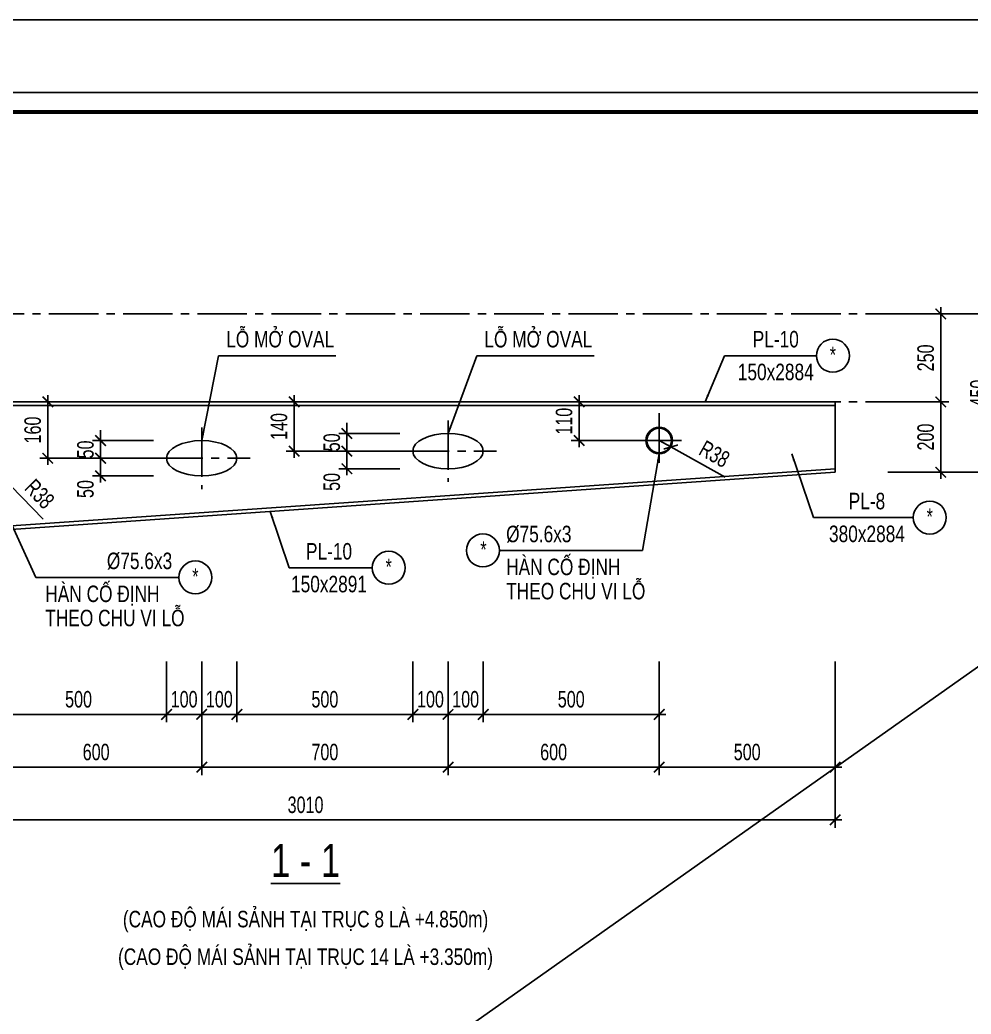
# Model space of a CAD drawing. Header units: millimetres. Extents: x 0 to 63075, y 0 to 44550.
# Drawn here: x 41773 to 52585, y 33246 to 44550 of the extents above; entities that cross this region are included whole.
import ezdxf
from ezdxf.enums import TextEntityAlignment as Align

# ---------------------------------------------------------------- set-up
doc = ezdxf.new("R2010")
doc.units = ezdxf.units.MM
doc.header["$LTSCALE"] = 250
doc.header["$MEASUREMENT"] = 0
doc.header["$PDMODE"] = 3
doc.linetypes.add('CENTER2', pattern=[1.125, 0.75, -0.125, 0.125, -0.125])
doc.layers.get('0').update_dxf_attribs({"linetype": 'CONTINUOUS'})
doc.layers.get('Defpoints').update_dxf_attribs({"linetype": 'CONTINUOUS'})
for name, color, linetype in [('CDC-KHUNGTEN', 9, 'CONTINUOUS'), ('CDC.01.AXIS', 160, 'CENTER2'), ('CDC.02.DIM', 1, 'CONTINUOUS'), ('CDC.03.BORDER', 3, 'CONTINUOUS'), ('CDC.06.TEXT', 2, 'CONTINUOUS'), ('CDC.11.NOTE', 8, 'CONTINUOUS'), ('CDC.14.STEELNUM', 9, 'CONTINUOUS'), ('KCS_TEXT', 2, 'CONTINUOUS')]:
    doc.layers.add(name, color=color, linetype=linetype)
doc.layers.add('KCS_Plotter', color=11, linetype='CONTINUOUS', plot=False)
doc.styles.add('ARIA', font='arial.ttf', dxfattribs={"width": 0.75})
doc.styles.add('ARIAL', font='arial.ttf', dxfattribs={"width": 0.6})
doc.styles.add('KCS_SMTEXT', font='arial.ttf', dxfattribs={"width": 0.7})
doc.styles.add('vnsimplexh', font='arial.ttf', dxfattribs={"width": 0.7})
doc.dimstyles.new('KCS_DIM50 SC10', dxfattribs={"dimscale": 50, "dimtxt": 2.5, "dimasz": 1.6, "dimexe": 1.2, "dimexo": 0, "dimgap": 1, "dimtad": 1, "dimdec": 0, "dimlfac": 0.1, "dimzin": 0, "dimdsep": 46, "dimtxsty": 'KCS_SMTEXT', "dimblk": 'ARCHTICK', "dimcen": 0, "dimdle": 1, "dimclrd": 1, "dimclre": 1, "dimclrt": 2, "dimadec": 0, "dimazin": 0, "dimtfac": 1, "dimtdec": 0, "dimtix": 1, "dimtmove": 2, "dimatfit": 3, "dimfxl": 1, "dimtolj": 1, "dimtzin": 0, "dimarcsym": 0})
doc.dimstyles.new('KCS_DIM75 SC4', dxfattribs={"dimscale": 75, "dimtxt": 2.5, "dimasz": 1.6, "dimexe": 1.2, "dimexo": 0, "dimgap": 1, "dimtad": 1, "dimdec": 0, "dimlfac": 0.25, "dimzin": 0, "dimdsep": 46, "dimtxsty": 'KCS_SMTEXT', "dimblk": 'ARCHTICK', "dimcen": 0, "dimdle": 1, "dimclrd": 256, "dimclre": 256, "dimclrt": 2, "dimadec": 0, "dimazin": 0, "dimtfac": 1, "dimtdec": 0, "dimtix": 1, "dimtmove": 2, "dimatfit": 3, "dimfxl": 1, "dimtolj": 1, "dimtzin": 0, "dimarcsym": 0})

# ---------------------------------------------------------------- blocks, each defined once
blk = doc.blocks.new('_ArchTick')
at = {"color": 0, "linetype": 'ByBlock', "const_width": 0.15}
blk.add_lwpolyline([(-0.5, -0.5), (0.5, 0.5)], dxfattribs=at)
blk = doc.blocks.new('*D71')
at = {"layer": 'CDC.02.DIM', "lineweight": -2, "transparency": 16777216}
for p, q in [((42690, 39766), (42690, 39886)), ((43290, 39766), (42600, 39766)), ((42690, 39766), (42690, 39566)), ((43290, 39566), (42600, 39566)), ((42690, 39566), (42690, 39446))]:
    blk.add_line(p, q, dxfattribs=at)
at = {"layer": 'Defpoints', "color": 0, "transparency": 16777216}
for p in [(43290, 39766), (42690, 39566), (43290, 39566)]:
    blk.add_point(p, dxfattribs=at)
at = {"layer": 'CDC.02.DIM', "lineweight": -2, "transparency": 16777216, "xscale": 120, "yscale": 120, "zscale": 120}
for p, rotation in [((42690, 39766), 270), ((42690, 39566), 90)]:
    blk.add_blockref('_ArchTick', p, dxfattribs=dict(at, rotation=rotation))
at = {"layer": 'CDC.02.DIM', "color": 2, "transparency": 16777216, "insert": (42519, 39666), "char_height": 187.5, "attachment_point": 5, "rotation": 90, "style": 'KCS_SMTEXT'}
blk.add_mtext('\\A1;50', dxfattribs=at)
blk = doc.blocks.new('*D72')
at = {"layer": 'CDC.02.DIM', "lineweight": -2, "transparency": 16777216}
for p, q in [((43290, 39566), (42600, 39566)), ((42690, 39641), (42690, 39291)), ((43290, 39366), (42600, 39366))]:
    blk.add_line(p, q, dxfattribs=at)
at = {"layer": 'Defpoints', "color": 0, "transparency": 16777216}
for p in [(43290, 39566), (42690, 39366), (43290, 39366)]:
    blk.add_point(p, dxfattribs=at)
at = {"layer": 'CDC.02.DIM', "lineweight": -2, "transparency": 16777216, "xscale": 120, "yscale": 120, "zscale": 120}
for p, rotation in [((42690, 39566), 90), ((42690, 39366), 270)]:
    blk.add_blockref('_ArchTick', p, dxfattribs=dict(at, rotation=rotation))
at = {"layer": 'CDC.02.DIM', "color": 2, "transparency": 16777216, "insert": (42519, 39216), "char_height": 187.5, "attachment_point": 5, "rotation": 90, "style": 'KCS_SMTEXT'}
blk.add_mtext('\\A1;50', dxfattribs=at)
blk = doc.blocks.new('*D74')
at = {"layer": 'CDC.02.DIM', "lineweight": -2, "transparency": 16777216}
for p, q in [((45490, 39847), (45490, 39967)), ((46090, 39847), (45400, 39847)), ((45490, 39847), (45490, 39647)), ((46090, 39647), (45400, 39647)), ((45490, 39647), (45490, 39527))]:
    blk.add_line(p, q, dxfattribs=at)
at = {"layer": 'Defpoints', "color": 0, "transparency": 16777216}
for p in [(46090, 39847, 0), (45490, 39647), (46090, 39647, 0)]:
    blk.add_point(p, dxfattribs=at)
at = {"layer": 'CDC.02.DIM', "lineweight": -2, "transparency": 16777216, "xscale": 120, "yscale": 120, "zscale": 120}
for p, rotation in [((45490, 39847), 270), ((45490, 39647), 90)]:
    blk.add_blockref('_ArchTick', p, dxfattribs=dict(at, rotation=rotation))
at = {"layer": 'CDC.02.DIM', "color": 2, "transparency": 16777216, "insert": (45319, 39747), "char_height": 187.5, "attachment_point": 5, "rotation": 90, "style": 'KCS_SMTEXT'}
blk.add_mtext('\\A1;50', dxfattribs=at)
blk = doc.blocks.new('*D75')
at = {"layer": 'CDC.02.DIM', "lineweight": -2, "transparency": 16777216}
for p, q in [((45490, 39722), (45490, 39372)), ((46090, 39647), (45400, 39647)), ((46090, 39447), (45400, 39447))]:
    blk.add_line(p, q, dxfattribs=at)
at = {"layer": 'Defpoints', "color": 0, "transparency": 16777216}
for p in [(46090, 39647, 0), (45490, 39447), (46090, 39447, 0)]:
    blk.add_point(p, dxfattribs=at)
at = {"layer": 'CDC.02.DIM', "lineweight": -2, "transparency": 16777216, "xscale": 120, "yscale": 120, "zscale": 120}
for p, rotation in [((45490, 39647), 90), ((45490, 39447), 270)]:
    blk.add_blockref('_ArchTick', p, dxfattribs=dict(at, rotation=rotation))
at = {"layer": 'CDC.02.DIM', "color": 2, "transparency": 16777216, "insert": (45319, 39297), "char_height": 187.5, "attachment_point": 5, "rotation": 90, "style": 'KCS_SMTEXT'}
blk.add_mtext('\\A1;50', dxfattribs=at)
blk = doc.blocks.new('*D76')
at = {"layer": 'CDC.02.DIM', "lineweight": -2, "transparency": 16777216}
for p, q in [((48130, 39692), (48130, 40282)), ((48730, 40207), (48040, 40207)), ((48730, 39767), (48040, 39767))]:
    blk.add_line(p, q, dxfattribs=at)
at = {"layer": 'Defpoints', "color": 0, "transparency": 16777216}
for p in [(48130, 40207), (48730, 40207, 0), (48730, 39767, 0)]:
    blk.add_point(p, dxfattribs=at)
at = {"layer": 'CDC.02.DIM', "lineweight": -2, "transparency": 16777216, "xscale": 120, "yscale": 120, "zscale": 120}
for p, rotation in [((48130, 40207), 90), ((48130, 39767), 270)]:
    blk.add_blockref('_ArchTick', p, dxfattribs=dict(at, rotation=rotation))
at = {"layer": 'CDC.02.DIM', "color": 2, "transparency": 16777216, "insert": (47959, 39987), "char_height": 187.5, "attachment_point": 5, "rotation": 90, "style": 'KCS_SMTEXT'}
blk.add_mtext('\\A1;110', dxfattribs=at)
blk = doc.blocks.new('*D77')
at = {"layer": 'CDC.02.DIM', "lineweight": -2, "transparency": 16777216}
for p in [(41440, 39487), (42037, 38875)]:
    blk.add_line(p, (41546, 39379), dxfattribs=at)
at = {"layer": 'Defpoints', "color": 0, "transparency": 16777216}
for p in [(41440, 39487, 0), (41546, 39379, 0)]:
    blk.add_point(p, dxfattribs=at)
at = {"layer": 'CDC.02.DIM', "lineweight": -2, "transparency": 16777216, "xscale": 120, "yscale": 120, "zscale": 120, "rotation": 134.2791879346799}
blk.add_blockref('_ArchTick', (41546, 39379), dxfattribs=at)
at = {"layer": 'CDC.02.DIM', "color": 2, "transparency": 16777216, "insert": (41997, 39160), "char_height": 187.5, "attachment_point": 5, "rotation": 314.2792, "style": 'KCS_SMTEXT'}
blk.add_mtext('\\A1;R38', dxfattribs=at)
blk = doc.blocks.new('*D78')
at = {"layer": 'CDC.02.DIM', "lineweight": -2, "transparency": 16777216}
for p in [(49040, 39767), (49788, 39352)]:
    blk.add_line(p, (49172, 39694), dxfattribs=at)
at = {"layer": 'Defpoints', "color": 0, "transparency": 16777216}
for p in [(49040, 39767, 0), (49172, 39694, 0)]:
    blk.add_point(p, dxfattribs=at)
at = {"layer": 'CDC.02.DIM', "lineweight": -2, "transparency": 16777216, "xscale": 120, "yscale": 120, "zscale": 120, "rotation": 150.9761001071284}
blk.add_blockref('_ArchTick', (49172, 39694), dxfattribs=at)
at = {"layer": 'CDC.02.DIM', "color": 2, "transparency": 16777216, "insert": (49668, 39614), "char_height": 187.5, "attachment_point": 5, "rotation": 330.9761, "style": 'KCS_SMTEXT'}
blk.add_mtext('\\A1;R38', dxfattribs=at)
blk = doc.blocks.new('*D80')
at = {"layer": 'CDC.02.DIM', "lineweight": -2, "transparency": 16777216}
for p, q in [((52240, 40282), (52240, 39332)), ((51640, 40207), (52330, 40207)), ((51640, 39407), (52330, 39407))]:
    blk.add_line(p, q, dxfattribs=at)
at = {"layer": 'Defpoints', "color": 0, "transparency": 16777216}
for p in [(51640, 40207), (51640, 39407), (52240, 39407)]:
    blk.add_point(p, dxfattribs=at)
at = {"layer": 'CDC.02.DIM', "lineweight": -2, "transparency": 16777216, "xscale": 120, "yscale": 120, "zscale": 120}
for p, rotation in [((52240, 40207), 90), ((52240, 39407), 270)]:
    blk.add_blockref('_ArchTick', p, dxfattribs=dict(at, rotation=rotation))
at = {"layer": 'CDC.02.DIM', "color": 2, "transparency": 16777216, "insert": (52069, 39807), "char_height": 187.5, "attachment_point": 5, "rotation": 90, "style": 'KCS_SMTEXT'}
blk.add_mtext('\\A1;200', dxfattribs=at)
blk = doc.blocks.new('*D81')
at = {"layer": 'CDC.02.DIM', "lineweight": -2, "transparency": 16777216}
for p, q in [((52240, 40132), (52240, 41282)), ((51640, 41207), (52330, 41207)), ((51640, 40207), (52330, 40207))]:
    blk.add_line(p, q, dxfattribs=at)
at = {"layer": 'Defpoints', "color": 0, "transparency": 16777216}
for p in [(51640, 41207), (52240, 41207), (51640, 40207)]:
    blk.add_point(p, dxfattribs=at)
at = {"layer": 'CDC.02.DIM', "lineweight": -2, "transparency": 16777216, "xscale": 120, "yscale": 120, "zscale": 120}
for p, rotation in [((52240, 41207), 90), ((52240, 40207), 270)]:
    blk.add_blockref('_ArchTick', p, dxfattribs=dict(at, rotation=rotation))
at = {"layer": 'CDC.02.DIM', "color": 2, "transparency": 16777216, "insert": (52069, 40707), "char_height": 187.5, "attachment_point": 5, "rotation": 90, "style": 'KCS_SMTEXT'}
blk.add_mtext('\\A1;250', dxfattribs=at)
blk = doc.blocks.new('*D82')
at = {"layer": 'CDC.02.DIM', "lineweight": -2, "transparency": 16777216}
for p, q in [((52840, 41282), (52840, 39332)), ((52240, 41207), (52930, 41207)), ((52240, 39407), (52930, 39407))]:
    blk.add_line(p, q, dxfattribs=at)
at = {"layer": 'Defpoints', "color": 0, "transparency": 16777216}
for p in [(52240, 41207), (52240, 39407), (52840, 39407)]:
    blk.add_point(p, dxfattribs=at)
at = {"layer": 'CDC.02.DIM', "lineweight": -2, "transparency": 16777216, "xscale": 120, "yscale": 120, "zscale": 120}
for p, rotation in [((52840, 41207), 90), ((52840, 39407), 270)]:
    blk.add_blockref('_ArchTick', p, dxfattribs=dict(at, rotation=rotation))
at = {"layer": 'CDC.02.DIM', "color": 2, "transparency": 16777216, "insert": (52669, 40307), "char_height": 187.5, "attachment_point": 5, "rotation": 90, "style": 'KCS_SMTEXT'}
blk.add_mtext('\\A1;450', dxfattribs=at)
blk = doc.blocks.new('*D93')
at = {"layer": 'CDC.02.DIM', "lineweight": -2, "transparency": 16777216}
for p, q in [((41440, 37254), (41440, 36564)), ((43440, 37254), (43440, 36564)), ((41365, 36654), (43515, 36654))]:
    blk.add_line(p, q, dxfattribs=at)
at = {"layer": 'Defpoints', "color": 0, "transparency": 16777216}
for p in [(41440, 37254, 0), (43440, 37254, 0), (43440, 36654)]:
    blk.add_point(p, dxfattribs=at)
at = {"layer": 'CDC.02.DIM', "lineweight": -2, "transparency": 16777216, "xscale": 120, "yscale": 120, "zscale": 120, "rotation": 180}
blk.add_blockref('_ArchTick', (41440, 36654), dxfattribs=at)
at = {"layer": 'CDC.02.DIM', "lineweight": -2, "transparency": 16777216, "xscale": 120, "yscale": 120, "zscale": 120}
blk.add_blockref('_ArchTick', (43440, 36654), dxfattribs=at)
at = {"layer": 'CDC.02.DIM', "color": 2, "transparency": 16777216, "insert": (42440, 36825), "char_height": 187.5, "attachment_point": 5, "style": 'KCS_SMTEXT'}
blk.add_mtext('\\A1;500', dxfattribs=at)
blk = doc.blocks.new('*D94')
at = {"layer": 'CDC.02.DIM', "lineweight": -2, "transparency": 16777216}
for p, q in [((39000, 37254), (39000, 35364)), ((51040, 37254), (51040, 35364)), ((38925, 35454), (51115, 35454))]:
    blk.add_line(p, q, dxfattribs=at)
at = {"layer": 'Defpoints', "color": 0, "transparency": 16777216}
for p in [(39000, 37254, 0), (51040, 37254, 0), (51040, 35454)]:
    blk.add_point(p, dxfattribs=at)
at = {"layer": 'CDC.02.DIM', "lineweight": -2, "transparency": 16777216, "xscale": 120, "yscale": 120, "zscale": 120, "rotation": 180}
blk.add_blockref('_ArchTick', (39000, 35454), dxfattribs=at)
at = {"layer": 'CDC.02.DIM', "lineweight": -2, "transparency": 16777216, "xscale": 120, "yscale": 120, "zscale": 120}
blk.add_blockref('_ArchTick', (51040, 35454), dxfattribs=at)
at = {"layer": 'CDC.02.DIM', "color": 2, "transparency": 16777216, "insert": (45020, 35625), "char_height": 187.5, "attachment_point": 5, "style": 'KCS_SMTEXT'}
blk.add_mtext('\\A1;3010', dxfattribs=at)
blk = doc.blocks.new('*D95')
at = {"layer": 'CDC.02.DIM', "lineweight": -2, "transparency": 16777216}
for p, q in [((49040, 37254), (49040, 35964)), ((51040, 37254), (51040, 35964)), ((48965, 36054), (51115, 36054))]:
    blk.add_line(p, q, dxfattribs=at)
at = {"layer": 'Defpoints', "color": 0, "transparency": 16777216}
for p in [(49040, 37254, 0), (51040, 37254, 0), (51040, 36054)]:
    blk.add_point(p, dxfattribs=at)
at = {"layer": 'CDC.02.DIM', "lineweight": -2, "transparency": 16777216, "xscale": 120, "yscale": 120, "zscale": 120, "rotation": 180}
blk.add_blockref('_ArchTick', (49040, 36054), dxfattribs=at)
at = {"layer": 'CDC.02.DIM', "lineweight": -2, "transparency": 16777216, "xscale": 120, "yscale": 120, "zscale": 120}
blk.add_blockref('_ArchTick', (51040, 36054), dxfattribs=at)
at = {"layer": 'CDC.02.DIM', "color": 2, "transparency": 16777216, "insert": (50040, 36225), "char_height": 187.5, "attachment_point": 5, "style": 'KCS_SMTEXT'}
blk.add_mtext('\\A1;500', dxfattribs=at)
blk = doc.blocks.new('*D96')
at = {"layer": 'CDC.02.DIM', "lineweight": -2, "transparency": 16777216}
for p, q in [((47040, 37254), (47040, 36564)), ((49040, 37254), (49040, 36564)), ((46965, 36654), (49115, 36654))]:
    blk.add_line(p, q, dxfattribs=at)
at = {"layer": 'Defpoints', "color": 0, "transparency": 16777216}
for p in [(47040, 37254, 0), (49040, 37254, 0), (49040, 36654)]:
    blk.add_point(p, dxfattribs=at)
at = {"layer": 'CDC.02.DIM', "lineweight": -2, "transparency": 16777216, "xscale": 120, "yscale": 120, "zscale": 120, "rotation": 180}
blk.add_blockref('_ArchTick', (47040, 36654), dxfattribs=at)
at = {"layer": 'CDC.02.DIM', "lineweight": -2, "transparency": 16777216, "xscale": 120, "yscale": 120, "zscale": 120}
blk.add_blockref('_ArchTick', (49040, 36654), dxfattribs=at)
at = {"layer": 'CDC.02.DIM', "color": 2, "transparency": 16777216, "insert": (48040, 36825), "char_height": 187.5, "attachment_point": 5, "style": 'KCS_SMTEXT'}
blk.add_mtext('\\A1;500', dxfattribs=at)
blk = doc.blocks.new('*D97')
at = {"layer": 'CDC.02.DIM', "lineweight": -2, "transparency": 16777216}
for p, q in [((44240, 37254), (44240, 36564)), ((46240, 37254), (46240, 36564)), ((44165, 36654), (46315, 36654))]:
    blk.add_line(p, q, dxfattribs=at)
at = {"layer": 'Defpoints', "color": 0, "transparency": 16777216}
for p in [(44240, 37254, 0), (46240, 37254, 0), (46240, 36654)]:
    blk.add_point(p, dxfattribs=at)
at = {"layer": 'CDC.02.DIM', "lineweight": -2, "transparency": 16777216, "xscale": 120, "yscale": 120, "zscale": 120, "rotation": 180}
blk.add_blockref('_ArchTick', (44240, 36654), dxfattribs=at)
at = {"layer": 'CDC.02.DIM', "lineweight": -2, "transparency": 16777216, "xscale": 120, "yscale": 120, "zscale": 120}
blk.add_blockref('_ArchTick', (46240, 36654), dxfattribs=at)
at = {"layer": 'CDC.02.DIM', "color": 2, "transparency": 16777216, "insert": (45240, 36825), "char_height": 187.5, "attachment_point": 5, "style": 'KCS_SMTEXT'}
blk.add_mtext('\\A1;500', dxfattribs=at)
blk = doc.blocks.new('*D99')
at = {"layer": 'CDC.02.DIM', "lineweight": -2, "transparency": 16777216}
for p, q in [((43440, 37254), (43440, 36564)), ((43840, 37254), (43840, 36564)), ((43440, 36654), (43320, 36654)), ((43440, 36654), (43840, 36654)), ((43840, 36654), (43960, 36654))]:
    blk.add_line(p, q, dxfattribs=at)
at = {"layer": 'Defpoints', "color": 0, "transparency": 16777216}
for p in [(43440, 37254), (43840, 37254), (43840, 36654)]:
    blk.add_point(p, dxfattribs=at)
at = {"layer": 'CDC.02.DIM', "lineweight": -2, "transparency": 16777216, "xscale": 120, "yscale": 120, "zscale": 120}
blk.add_blockref('_ArchTick', (43440, 36654), dxfattribs=at)
at = {"layer": 'CDC.02.DIM', "lineweight": -2, "transparency": 16777216, "xscale": 120, "yscale": 120, "zscale": 120, "rotation": 180}
blk.add_blockref('_ArchTick', (43840, 36654), dxfattribs=at)
at = {"layer": 'CDC.02.DIM', "color": 2, "transparency": 16777216, "insert": (43640, 36825), "char_height": 187.5, "attachment_point": 5, "style": 'KCS_SMTEXT'}
blk.add_mtext('\\A1;100', dxfattribs=at)
blk = doc.blocks.new('*D100')
at = {"layer": 'CDC.02.DIM', "lineweight": -2, "transparency": 16777216}
for p, q in [((43840, 37254), (43840, 36564)), ((44240, 37254), (44240, 36564)), ((43840, 36654), (43720, 36654)), ((43840, 36654), (44240, 36654)), ((44240, 36654), (44360, 36654))]:
    blk.add_line(p, q, dxfattribs=at)
at = {"layer": 'Defpoints', "color": 0, "transparency": 16777216}
for p in [(43840, 37254), (44240, 37254), (44240, 36654)]:
    blk.add_point(p, dxfattribs=at)
at = {"layer": 'CDC.02.DIM', "lineweight": -2, "transparency": 16777216, "xscale": 120, "yscale": 120, "zscale": 120}
blk.add_blockref('_ArchTick', (43840, 36654), dxfattribs=at)
at = {"layer": 'CDC.02.DIM', "lineweight": -2, "transparency": 16777216, "xscale": 120, "yscale": 120, "zscale": 120, "rotation": 180}
blk.add_blockref('_ArchTick', (44240, 36654), dxfattribs=at)
at = {"layer": 'CDC.02.DIM', "color": 2, "transparency": 16777216, "insert": (44040, 36825), "char_height": 187.5, "attachment_point": 5, "style": 'KCS_SMTEXT'}
blk.add_mtext('\\A1;100', dxfattribs=at)
blk = doc.blocks.new('*D101')
at = {"layer": 'CDC.02.DIM', "lineweight": -2, "transparency": 16777216}
for p, q in [((46240, 37254), (46240, 36564)), ((46640, 37254), (46640, 36564)), ((46240, 36654), (46120, 36654)), ((46240, 36654), (46640, 36654)), ((46640, 36654), (46760, 36654))]:
    blk.add_line(p, q, dxfattribs=at)
at = {"layer": 'Defpoints', "color": 0, "transparency": 16777216}
for p in [(46240, 37254), (46640, 37254), (46640, 36654)]:
    blk.add_point(p, dxfattribs=at)
at = {"layer": 'CDC.02.DIM', "lineweight": -2, "transparency": 16777216, "xscale": 120, "yscale": 120, "zscale": 120}
blk.add_blockref('_ArchTick', (46240, 36654), dxfattribs=at)
at = {"layer": 'CDC.02.DIM', "lineweight": -2, "transparency": 16777216, "xscale": 120, "yscale": 120, "zscale": 120, "rotation": 180}
blk.add_blockref('_ArchTick', (46640, 36654), dxfattribs=at)
at = {"layer": 'CDC.02.DIM', "color": 2, "transparency": 16777216, "insert": (46440, 36825), "char_height": 187.5, "attachment_point": 5, "style": 'KCS_SMTEXT'}
blk.add_mtext('\\A1;100', dxfattribs=at)
blk = doc.blocks.new('*D102')
at = {"layer": 'CDC.02.DIM', "lineweight": -2, "transparency": 16777216}
for p, q in [((46640, 37254), (46640, 36564)), ((47040, 37254), (47040, 36564)), ((46640, 36654), (46520, 36654)), ((46640, 36654), (47040, 36654)), ((47040, 36654), (47160, 36654))]:
    blk.add_line(p, q, dxfattribs=at)
at = {"layer": 'Defpoints', "color": 0, "transparency": 16777216}
for p in [(46640, 37254), (47040, 37254), (47040, 36654)]:
    blk.add_point(p, dxfattribs=at)
at = {"layer": 'CDC.02.DIM', "lineweight": -2, "transparency": 16777216, "xscale": 120, "yscale": 120, "zscale": 120}
blk.add_blockref('_ArchTick', (46640, 36654), dxfattribs=at)
at = {"layer": 'CDC.02.DIM', "lineweight": -2, "transparency": 16777216, "xscale": 120, "yscale": 120, "zscale": 120, "rotation": 180}
blk.add_blockref('_ArchTick', (47040, 36654), dxfattribs=at)
at = {"layer": 'CDC.02.DIM', "color": 2, "transparency": 16777216, "insert": (46840, 36825), "char_height": 187.5, "attachment_point": 5, "style": 'KCS_SMTEXT'}
blk.add_mtext('\\A1;100', dxfattribs=at)
blk = doc.blocks.new('*D104')
at = {"layer": 'CDC.02.DIM', "lineweight": -2, "transparency": 16777216}
for p, q in [((41440, 37254), (41440, 35964)), ((43840, 37254), (43840, 35964)), ((43915, 36054), (41365, 36054))]:
    blk.add_line(p, q, dxfattribs=at)
at = {"layer": 'Defpoints', "color": 0, "transparency": 16777216}
for p in [(41440, 37254, 0), (43840, 37254, 0), (41440, 36054)]:
    blk.add_point(p, dxfattribs=at)
at = {"layer": 'CDC.02.DIM', "lineweight": -2, "transparency": 16777216, "xscale": 120, "yscale": 120, "zscale": 120, "rotation": 180}
blk.add_blockref('_ArchTick', (41440, 36054), dxfattribs=at)
at = {"layer": 'CDC.02.DIM', "lineweight": -2, "transparency": 16777216, "xscale": 120, "yscale": 120, "zscale": 120}
blk.add_blockref('_ArchTick', (43840, 36054), dxfattribs=at)
at = {"layer": 'CDC.02.DIM', "color": 2, "transparency": 16777216, "insert": (42640, 36225), "char_height": 187.5, "attachment_point": 5, "style": 'KCS_SMTEXT'}
blk.add_mtext('\\A1;600', dxfattribs=at)
blk = doc.blocks.new('*D105')
at = {"layer": 'CDC.02.DIM', "lineweight": -2, "transparency": 16777216}
for p, q in [((43840, 37254), (43840, 35964)), ((46640, 37254), (46640, 35964)), ((43765, 36054), (46715, 36054))]:
    blk.add_line(p, q, dxfattribs=at)
at = {"layer": 'Defpoints', "color": 0, "transparency": 16777216}
for p in [(43840, 37254, 0), (46640, 37254, 0), (46640, 36054)]:
    blk.add_point(p, dxfattribs=at)
at = {"layer": 'CDC.02.DIM', "lineweight": -2, "transparency": 16777216, "xscale": 120, "yscale": 120, "zscale": 120, "rotation": 180}
blk.add_blockref('_ArchTick', (43840, 36054), dxfattribs=at)
at = {"layer": 'CDC.02.DIM', "lineweight": -2, "transparency": 16777216, "xscale": 120, "yscale": 120, "zscale": 120}
blk.add_blockref('_ArchTick', (46640, 36054), dxfattribs=at)
at = {"layer": 'CDC.02.DIM', "color": 2, "transparency": 16777216, "insert": (45240, 36225), "char_height": 187.5, "attachment_point": 5, "style": 'KCS_SMTEXT'}
blk.add_mtext('\\A1;700', dxfattribs=at)
blk = doc.blocks.new('*D106')
at = {"layer": 'CDC.02.DIM', "lineweight": -2, "transparency": 16777216}
for p, q in [((46640, 37254), (46640, 35964)), ((49040, 37254), (49040, 35964)), ((49115, 36054), (46565, 36054))]:
    blk.add_line(p, q, dxfattribs=at)
at = {"layer": 'Defpoints', "color": 0, "transparency": 16777216}
for p in [(46640, 37254, 0), (49040, 37254, 0), (46640, 36054)]:
    blk.add_point(p, dxfattribs=at)
at = {"layer": 'CDC.02.DIM', "lineweight": -2, "transparency": 16777216, "xscale": 120, "yscale": 120, "zscale": 120, "rotation": 180}
blk.add_blockref('_ArchTick', (46640, 36054), dxfattribs=at)
at = {"layer": 'CDC.02.DIM', "lineweight": -2, "transparency": 16777216, "xscale": 120, "yscale": 120, "zscale": 120}
blk.add_blockref('_ArchTick', (49040, 36054), dxfattribs=at)
at = {"layer": 'CDC.02.DIM', "color": 2, "transparency": 16777216, "insert": (47840, 36225), "char_height": 187.5, "attachment_point": 5, "style": 'KCS_SMTEXT'}
blk.add_mtext('\\A1;600', dxfattribs=at)
blk = doc.blocks.new('*D236')
at = {"layer": 'CDC.02.DIM', "lineweight": -2, "transparency": 16777216}
for p, q in [((42090, 40282), (42090, 39491)), ((42690, 40207), (42000, 40207)), ((42690, 39566), (42000, 39566))]:
    blk.add_line(p, q, dxfattribs=at)
at = {"layer": 'Defpoints', "color": 0, "transparency": 16777216}
for p in [(42690, 40207, 0), (42090, 39566), (42690, 39566)]:
    blk.add_point(p, dxfattribs=at)
at = {"layer": 'CDC.02.DIM', "lineweight": -2, "transparency": 16777216, "xscale": 120, "yscale": 120, "zscale": 120}
for p, rotation in [((42090, 40207), 90), ((42090, 39566), 270)]:
    blk.add_blockref('_ArchTick', p, dxfattribs=dict(at, rotation=rotation))
at = {"layer": 'CDC.02.DIM', "color": 2, "transparency": 16777216, "insert": (41919, 39887), "char_height": 187.5, "attachment_point": 5, "rotation": 90, "style": 'KCS_SMTEXT'}
blk.add_mtext('\\A1;160', dxfattribs=at)
blk = doc.blocks.new('*D237')
at = {"layer": 'CDC.02.DIM', "lineweight": -2, "transparency": 16777216}
for p, q in [((44890, 40282), (44890, 39572)), ((45490, 40207), (44800, 40207)), ((45490, 39647), (44800, 39647))]:
    blk.add_line(p, q, dxfattribs=at)
at = {"layer": 'Defpoints', "color": 0, "transparency": 16777216}
for p in [(45490, 40207, 0), (44890, 39647), (45490, 39647)]:
    blk.add_point(p, dxfattribs=at)
at = {"layer": 'CDC.02.DIM', "lineweight": -2, "transparency": 16777216, "xscale": 120, "yscale": 120, "zscale": 120}
for p, rotation in [((44890, 40207), 90), ((44890, 39647), 270)]:
    blk.add_blockref('_ArchTick', p, dxfattribs=dict(at, rotation=rotation))
at = {"layer": 'CDC.02.DIM', "color": 2, "transparency": 16777216, "insert": (44719, 39927), "char_height": 187.5, "attachment_point": 5, "rotation": 90, "style": 'KCS_SMTEXT'}
blk.add_mtext('\\A1;140', dxfattribs=at)
blk = doc.blocks.new('Khung tên chuẩn')
at = {"layer": 'CDC-KHUNGTEN', "color": 8}
blk.add_lwpolyline([(75096, 1100), (83000, 1100), (83000, 58300), (3000, 58300), (3000, 1100), (75096, 1100)], dxfattribs=at)
at = {"layer": 'CDC-KHUNGTEN', "color": 255, "lineweight": 60}
blk.add_lwpolyline([(74900, 1400), (74900, 58000), (3300, 58000), (3300, 1400), (74900, 1400)], close=True, dxfattribs=at)
at = {"layer": 'Defpoints', "color": 1, "ltscale": 0.2}
blk.add_lwpolyline([(0, 0), (0, 59400), (84100, 59400), (84100, 0), (0, 0)], close=True, dxfattribs=at)

msp = doc.modelspace()

# ---------------------------------------------------------------- linework, layer by layer
at = {"layer": 'CDC.01.AXIS', "ltscale": 3}
for p, q in [((37040.1, 41207.2, 0), (51640.1, 41207.2, 0)), ((37040.1, 40207.2, 0), (51640.1, 40207.2, 0)), ((49040.1, 40077.2, 0), (49040.1, 39457.2, 0)), ((43840.1, 39916.3, 0), (43840.1, 39216.3, 0)), ((46640.1, 39996.9, 0), (46640.1, 39296.9, 0)), ((48730.1, 39767.2, 0), (49350.1, 39767.2, 0)), ((43290.1, 39566.3, 0), (44390.1, 39566.3, 0)), ((46090.1, 39646.9, 0), (47190.1, 39646.9, 0))]:
    msp.add_line(p, q, dxfattribs=at)
at = {"layer": 'CDC.03.BORDER', "ltscale": 800}
for p, q in [((39504.1, 40207.2, 0), (51040.1, 40207.2, 0)), ((39504.1, 40167.2, 0), (51040.1, 40167.2, 0)), ((51040.1, 39407.2, 0), (51040.1, 40207.2, 0)), ((39504.1, 38647.3, 0), (51040.1, 39447.3, 0)), ((39504.1, 38607.2, 0), (51040.1, 39407.2, 0))]:
    msp.add_line(p, q, dxfattribs=at)
for radius in [151.2, 139.2]:
    msp.add_circle((49040.1, 39767.2, 0), radius, dxfattribs=at)
for centre in [(46640.1, 39646.9), (43840.1, 39566.3)]:
    msp.add_ellipse(centre, major_axis=(400, 0), ratio=0.5, dxfattribs=at)
at = {"layer": 'CDC.14.STEELNUM'}
for centre in [(51013.8, 40732.3, 0), (52115, 38891.8), (47036.2, 38517.7), (45965.2, 38320.7), (43767.7, 38211.8)]:
    msp.add_circle(centre, 187.5, dxfattribs=at)
at = {"layer": 'KCS_Plotter'}
msp.add_line((0, 0), (63075, 44550), dxfattribs=at)

# ---------------------------------------------------------------- block references
at = {"xscale": 0.7500000055733835, "yscale": 0.7500000055733835, "zscale": 0.7500000055733835}
msp.add_blockref('Khung tên chuẩn', (0, 0), dxfattribs=at)

# ---------------------------------------------------------------- texts
at = {"layer": 'CDC.06.TEXT', "style": 'ARIAL', "width": 0.75}
msp.add_text('%%U1 - 1', height=375, dxfattribs=at).set_placement((45020.1, 34992.3, 0), align=Align.MIDDLE_CENTER)
at = {"layer": 'CDC.06.TEXT', "style": 'vnsimplexh', "width": 0.75}
for s, p in [('(CAO ĐỘ MÁI SẢNH TẠI TRỤC 8 LÀ +4.850m)', (45020.1, 34232.8, 0)), ('(CAO ĐỘ MÁI SẢNH TẠI TRỤC 14 LÀ +3.350m)', (45020.1, 33805.2, 0))]:
    msp.add_text(s, height=187.5, dxfattribs=at).set_placement(p, align=Align.CENTER)
at = {"layer": 'CDC.14.STEELNUM', "style": 'KCS_SMTEXT', "width": 0.7}
for p in [(51013.8, 40648.7, 0), (52115, 38808.2), (47042.7, 38434.1), (45965.2, 38237.1), (43767.7, 38128.2)]:
    msp.add_text('*', height=187.5, dxfattribs=at).set_placement(p, align=Align.CENTER)
at = {"layer": 'KCS_TEXT', "style": 'ARIA', "width": 0.75}
for s, rotation, p in [('LỖ MỞ OVAL', 360, (44118.1, 40826.1, 0)), ('LỖ MỞ OVAL', 360, (47052.3, 40826.1, 0)), ('%%C75.6x3 ', 0, (47300.1, 38611.5)), ('%%C75.6x3 ', 360, (42762, 38305.6)), ('HÀN CỐ ĐỊNH', 360, (47300.1, 38237.1)), ('HÀN CỐ ĐỊNH', 0, (42062.1, 37931.2)), ('THEO CHU VI LỖ', 360, (47300.1, 37962.1)), ('THEO CHU VI LỖ', 0, (42062.1, 37656.2))]:
    msp.add_text(s, height=187.5, rotation=rotation, dxfattribs=at).set_placement(p)
for s, rotation, p in [('PL-10', 360, (50364.9, 40826.1, 0)), ('150x2884', 0, (50364.9, 40453.5, 0)), ('PL-8', 360, (51401.3, 38985.6)), ('380x2884', 0, (51401.3, 38613)), ('PL-10', 360, (45286.7, 38414.5)), ('150x2891', 0, (45286.7, 38041.9))]:
    msp.add_text(s, height=187.5, rotation=rotation, dxfattribs=at).set_placement(p, align=Align.CENTER)

# ---------------------------------------------------------------- dimensions: what is measured, and where the dimension line sits
at = {"layer": 'CDC.02.DIM'}
for base, p1, p2, angle, picture, middle in [((52240.1, 41207.2, 0), (51640.1, 40207.2, 0), (51640.1, 41207.2, 0), 90, '*D81', (52069.4, 40707.2, 0)), ((52840.1, 39407.2, 0), (52240.1, 41207.2, 0), (52240.1, 39407.2, 0), 90, '*D82', (52669.4, 40307.2, 0)), ((42090.1, 39566.3, 0), (42690.1, 40207.2, 0), (42690.1, 39566.3, 0), 90, '*D236', (41919.4, 39886.8, 0)), ((44890.1, 39646.9, 0), (45490.1, 40207.2, 0), (45490.1, 39646.9, 0), 90, '*D237', (44719.4, 39927.1, 0)), ((48130.1, 40207.2, 0), (48730.1, 39767.2, 0), (48730.1, 40207.2, 0), 90, '*D76', (47959.4, 39987.2, 0)), ((52240.1, 39407.2, 0), (51640.1, 40207.2, 0), (51640.1, 39407.2, 0), 90, '*D80', (52069.4, 39807.2, 0)), ((45490.1, 39646.9, 0), (46090.1, 39846.9, 0), (46090.1, 39646.9, 0), 90, '*D74', (45319.4, 39746.9, 0)), ((42690.1, 39566.3, 0), (43290.1, 39766.3, 0), (43290.1, 39566.3, 0), 90, '*D71', (42519.4, 39666.3, 0)), ((41440.1, 36054.3, 0), (43840.1, 37254.3, 0), (41440.1, 37254.3, 0), 180, '*D104', (42640.1, 36225.1, 0)), ((46640.1, 36054.3, 0), (49040.1, 37254.3, 0), (46640.1, 37254.3, 0), 180, '*D106', (47840.1, 36225.1, 0))]:
    dim = msp.add_linear_dim(base=base, p1=p1, p2=p2, angle=angle, dimstyle='KCS_DIM75 SC4', dxfattribs=at)
    dim.commit()
    dim.dimension.update_dxf_attribs({"geometry": picture, "text_midpoint": middle})
for center, mpoint, picture, middle in [((49040.1, 39767.2, 0), (49172.3, 39693.9, 0), '*D78', (49667.8, 39614.3)), ((41440.1, 39487.2, 0), (41545.6, 39379, 0), '*D77', (41997.4, 39160.4))]:
    dim = msp.add_radius_dim(center=center, mpoint=mpoint, dimstyle='KCS_DIM75 SC4', dxfattribs=at)
    dim.commit()
    dim.dimension.update_dxf_attribs({"geometry": picture, "text_midpoint": middle})
for base, p1, p2, picture, middle in [((45490.1, 39446.9, 0), (46090.1, 39646.9, 0), (46090.1, 39446.9, 0), '*D75', (45319.4, 39296.9, 0)), ((42690.1, 39366.3, 0), (43290.1, 39566.3, 0), (43290.1, 39366.3, 0), '*D72', (42519.4, 39216.3, 0))]:
    dim = msp.add_linear_dim(base=base, p1=p1, p2=p2, angle=90, dimstyle='KCS_DIM75 SC4', dxfattribs=at)
    dim.commit()
    dim.dimension.update_dxf_attribs({"geometry": picture, "text_midpoint": middle, "dimtype": 160})
for base, p1, p2, picture, middle in [((51040.1, 35454.3, 0), (39000.1, 37254.3, 0), (51040.1, 37254.3, 0), '*D94', (45020.1, 35625.1, 0)), ((43440.1, 36654.3, 0), (41440.1, 37254.3, 0), (43440.1, 37254.3, 0), '*D93', (42440.1, 36825.1, 0)), ((43840.1, 36654.3, 0), (43440.1, 37254.3, 0), (43840.1, 37254.3, 0), '*D99', (43640.1, 36825.1, 0)), ((44240.1, 36654.3, 0), (43840.1, 37254.3, 0), (44240.1, 37254.3, 0), '*D100', (44040.1, 36825.1, 0)), ((46640.1, 36054.3, 0), (43840.1, 37254.3, 0), (46640.1, 37254.3, 0), '*D105', (45240.1, 36225.1, 0)), ((46240.1, 36654.3, 0), (44240.1, 37254.3, 0), (46240.1, 37254.3, 0), '*D97', (45240.1, 36825.1, 0)), ((46640.1, 36654.3, 0), (46240.1, 37254.3, 0), (46640.1, 37254.3, 0), '*D101', (46440.1, 36825.1, 0)), ((47040.1, 36654.3, 0), (46640.1, 37254.3, 0), (47040.1, 37254.3, 0), '*D102', (46840.1, 36825.1, 0)), ((49040.1, 36654.3, 0), (47040.1, 37254.3, 0), (49040.1, 37254.3, 0), '*D96', (48040.1, 36825.1, 0)), ((51040.1, 36054.3, 0), (49040.1, 37254.3, 0), (51040.1, 37254.3, 0), '*D95', (50040.1, 36225.1, 0))]:
    dim = msp.add_linear_dim(base=base, p1=p1, p2=p2, dimstyle='KCS_DIM75 SC4', dxfattribs=at)
    dim.commit()
    dim.dimension.update_dxf_attribs({"geometry": picture, "text_midpoint": middle})

# ---------------------------------------------------------------- leaders
at = {"layer": 'CDC.11.NOTE'}
for points in [[(43840.1, 39766.3, 0), (44032.2, 40732.3, 0), (45365.2, 40732.3, 0)], [(46640.1, 39846.9, 0), (46966.4, 40732.3, 0), (48299.4, 40732.3, 0)], [(49562.4, 40207.2, 0), (49780.2, 40732.3, 0), (50826.3, 40732.3, 0)], [(49040.1, 39616), (48848.6, 38517.7), (47223.7, 38517.7)], [(50546.6, 39616), (50792.6, 38891.8), (51927.5, 38891.8)], [(41440.1, 39336), (41955.2, 38211.8), (43580.2, 38211.8)], [(44617.3, 38961.8), (44835.1, 38320.7), (45777.7, 38320.7)]]:
    msp.add_leader(points, dimstyle='KCS_DIM50 SC10', dxfattribs=at)

doc.saveas('drawing.dxf')
